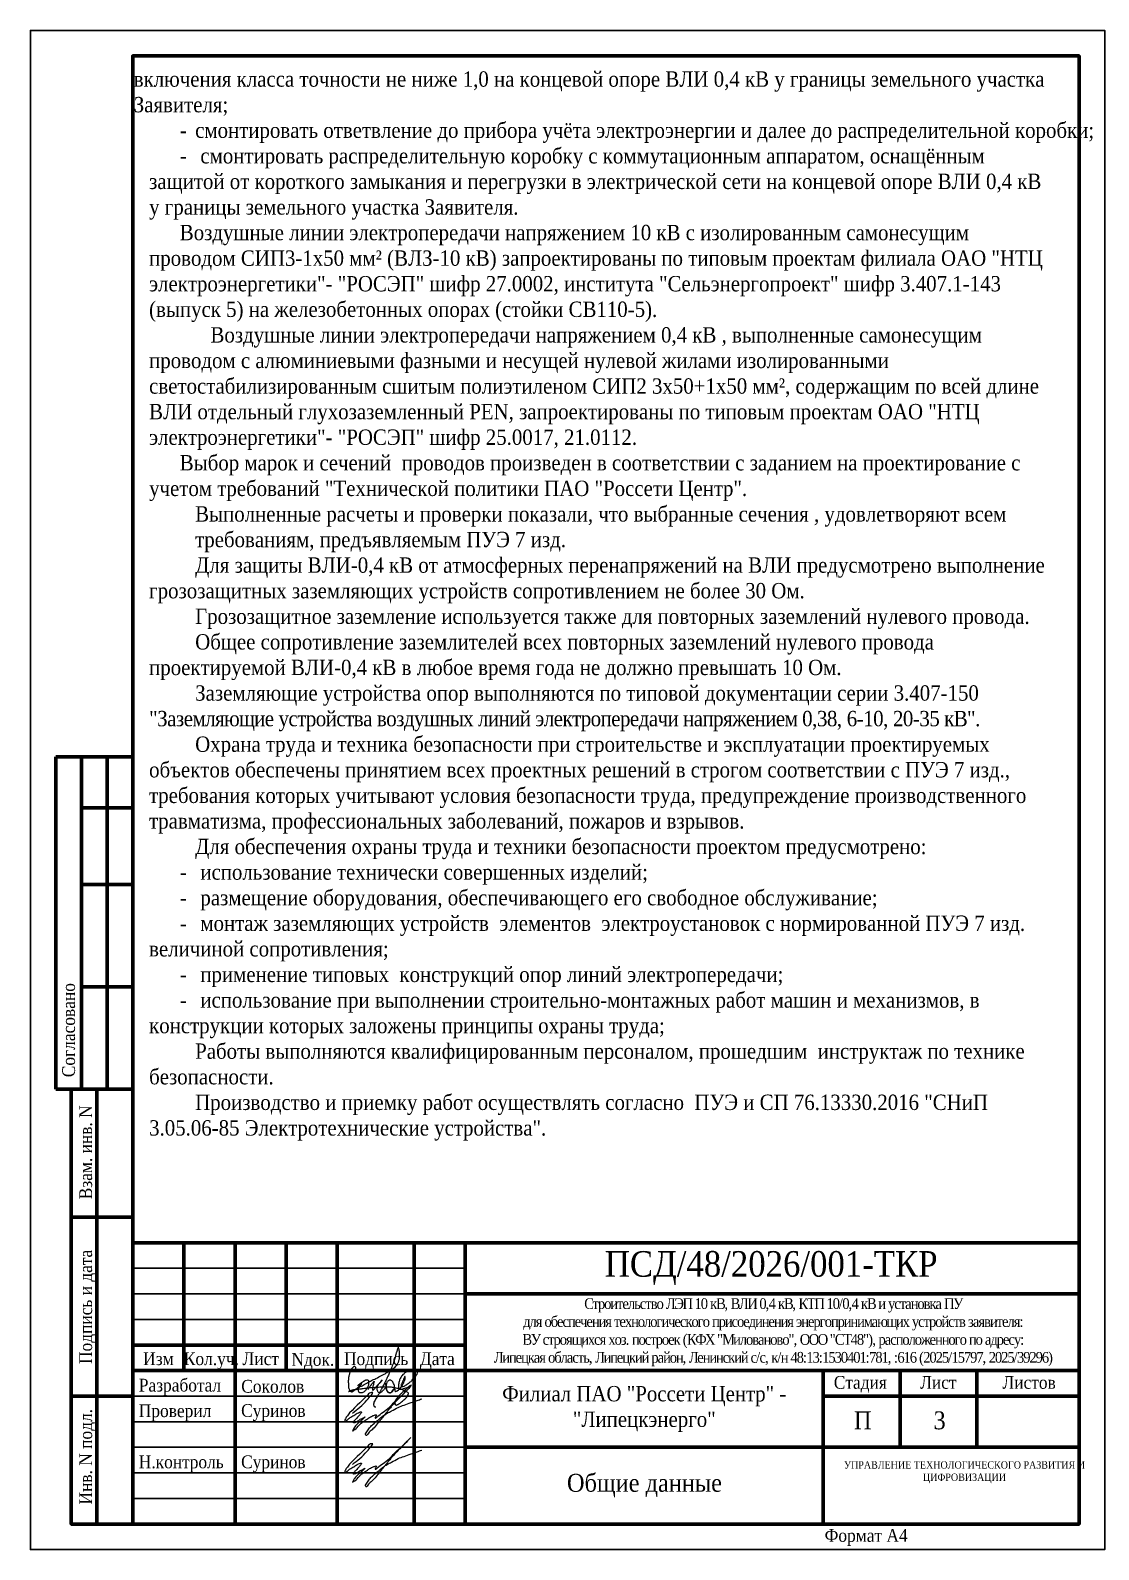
# Model space of a CAD drawing. Header units: millimetres. Extents: x 2157 to 10678, y 3616 to 3913.
# Drawn here: x 6477.9 to 6686.7, y 3616.3 to 3913.3 of the extents above; entities that cross this region are included whole.
import ezdxf

# ---------------------------------------------------------------- set-up
doc = ezdxf.new("R2010")
doc.units = ezdxf.units.MM
doc.layers.add('П', color=7, linetype='Continuous')
doc.layers.add('Чертеж', color=7, linetype='Continuous')
doc.styles.add('Simplex8', font='times.ttf', dxfattribs={"height": 3.5})
doc.styles.add('стиль1', font='times.ttf', dxfattribs={"width": 0.9})
doc.styles.add('стиль2', font='times.ttf', dxfattribs={"width": 0.9, "height": 2.5})

# ---------------------------------------------------------------- blocks, each defined once
blk = doc.blocks.new('Штамп б')
at = {"lineweight": 70}
for points in [[(20, 0), (8, 0), (8, 85), (20, 85)], [(13, 0), (13, 85)], [(8, 60), (20, 60)], [(8, 25), (20, 25)]]:
    blk.add_lwpolyline(points, dxfattribs=at)
at = {"lineweight": 25, "style": 'Simplex8', "width": 0.9}
for s, p in [('Взам. инв. N', (12.06, 63.49)), ('Подпись и дата', (12.06, 31.28)), ('Инв. N подл.', (12.06, 3.82))]:
    blk.add_text(s, height=2.5, rotation=90, dxfattribs=at).set_placement(p)
blk = doc.blocks.new('A$C7F1F469D')
at = {"color": 5, "lineweight": 25}
blk.add_spline([(-0.1, 1.78), (1.34, 2.93), (2.75, 4.33), (3.55, 5.31), (3.81, 5.64), (3.86, 5.8), (3.66, 5.81), (3.25, 5.7), (2.89, 5.36), (-1.09, 1.26), (-1.29, 0.98), (-1.47, 0.67), (-1.59, 0.28), (-1.54, 0.16), (-0.98, 0.55), (-0.42, 1.01), (0.34, 1.44), (1.08, 1.86), (1.69, 1.97), (1.62, 1.83), (1.26, 1.37), (0.56, 0.61), (0.16, 0.22), (0, 0), (0.24, -0.04), (0.82, 0.16), (1.44, 0.58), (2.18, 0.95), (2.33, 1.04), (1.93, 0.58), (1.28, 0.02), (0.64, -0.58), (0.1, -1.31), (-0.06, -1.68), (0.13, -1.59), (0.39, -1.41), (1.23, -0.56), (1.62, -0.16), (2.27, 0.27), (2.82, 0.65), (3.41, 1.04), (3.83, 1.25), (4.1, 1.35), (4.33, 1.44), (4.56, 1.45), (4.6, 1.35), (4.48, 1.19), (4.35, 0.92), (4.39, 0.82), (4.59, 0.91), (5.09, 1.34), (6.19, 2.18), (7.41, 3.21), (8.36, 4.22), (9.62, 5.31), (10.99, 6.68), (11.27, 6.98), (9.83, 5.51), (8.6, 4.26), (7.7, 3.28), (7.2, 2.7), (6.74, 2.12), (6.16, 1.41), (5.49, 0.62), (4.74, -0.34), (3.92, -1.29), (3.19, -1.94), (2.91, -2.31), (2.67, -2.58), (2.52, -2.55), (2.49, -2.26), (2.69, -1.9), (3.27, -1.11), (3.8, -0.52), (4.48, 0.07), (5.33, 0.79), (5.97, 1.29), (6.7, 1.77), (7.56, 2.21), (8.83, 2.91), (10.02, 3.35), (11.36, 3.83), (12.55, 4.24), (13.47, 4.57)], degree=3, dxfattribs=at)
blk = doc.blocks.new('Штамп фамилии')
at = {"color": 5}
for points in [[(43.73, -2.14), (43.83, -1.98), (43.93, -1.82), (44.04, -1.65), (44.11, -1.55), (44.23, -1.38), (44.32, -1.29), (44.41, -1.19), (44.52, -1.03), (44.65, -0.88), (44.74, -0.73), (44.83, -0.66), (44.93, -0.57), (44.93, -0.53), (44.92, -0.75), (44.86, -0.97), (44.83, -1.07), (44.81, -1.22), (44.75, -1.37), (44.72, -1.49), (44.69, -1.6), (44.66, -1.72), (44.63, -1.84), (44.61, -1.96), (44.61, -2.1), (44.64, -2.21), (44.67, -2.3), (44.77, -2.23), (44.87, -2.13), (44.95, -2.04), (45.04, -1.97), (45.13, -1.84), (45.25, -1.75), (45.32, -1.64), (45.4, -1.54), (45.51, -1.43), (45.63, -1.29), (45.73, -1.16), (45.83, -1.06), (45.94, -0.96), (46.05, -0.86), (46.13, -0.75), (46.2, -0.67), (46.28, -0.54), (46.36, -0.41), (46.45, -0.32), (46.54, -0.26), (46.33, -0.52), (46.17, -0.74), (46, -0.92), (45.89, -1.03), (45.74, -1.16), (45.61, -1.34), (45.55, -1.5), (45.52, -1.66), (45.51, -1.81), (45.5, -1.93), (45.5, -2.12), (45.55, -2.29), (45.59, -2.43), (45.65, -2.53), (45.74, -2.63), (45.87, -2.7), (46.05, -2.74), (46.16, -2.73), (46.26, -2.7), (46.4, -2.59), (46.51, -2.5), (46.61, -2.41), (46.74, -2.28), (46.84, -2.17), (46.91, -2.07), (47.05, -1.95), (47.16, -1.81), (47.24, -1.61), (47.28, -1.44), (47.26, -1.27), (47.26, -1.17), (47.25, -0.99), (47.25, -0.89), (47.28, -1.05), (47.28, -1.25), (47.27, -1.42), (47.27, -1.63), (47.28, -1.76), (47.3, -1.91), (47.32, -2.03), (47.34, -2.14), (47.38, -2.26), (47.43, -2.39), (47.49, -2.46), (47.55, -2.56), (47.63, -2.62), (47.79, -2.73), (47.93, -2.77), (48.05, -2.78), (48.16, -2.76), (48.29, -2.72), (48.43, -2.59), (48.56, -2.49), (48.67, -2.32), (48.74, -2.18), (48.82, -2.05), (48.89, -1.91), (48.93, -1.71), (48.93, -1.5), (48.92, -1.36), (48.89, -1.23), (48.84, -1.12), (48.77, -0.98), (48.7, -0.83), (48.62, -0.66), (48.52, -0.54), (48.43, -0.46), (48.31, -0.37), (48.2, -0.33), (48.1, -0.3), (48.01, -0.29), (47.91, -0.3), (47.82, -0.34), (47.69, -0.44), (47.61, -0.52), (47.55, -0.62), (47.5, -0.7), (47.43, -0.84), (47.4, -0.92), (47.38, -1.05), (47.32, -1.19), (47.28, -1.36), (47.3, -1.71), (47.35, -2.01), (47.38, -2.24), (47.56, -2.51), (47.76, -2.64), (47.95, -2.71), (48.21, -2.71), (48.39, -2.59), (48.56, -2.41), (48.76, -2.15), (48.94, -2.02), (49, -1.97), (48.99, -2.14), (48.99, -2.3), (49.03, -2.41), (49.1, -2.51), (49.19, -2.51), (49.33, -2.47), (49.46, -2.38), (49.69, -2.22), (49.82, -2.09), (50.06, -1.91), (50.18, -1.73), (50.36, -1.48), (50.47, -1.3), (50.56, -1.12), (50.59, -1.06), (50.65, -0.98), (50.74, -0.81), (50.79, -0.66), (50.84, -0.53), (50.88, -0.41), (50.96, -0.25), (51, -0.09), (51.03, 0.06), (51.04, 0.16), (51.03, 0.28), (51.03, 0.37), (50.99, 0.41), (50.95, 0.4), (50.92, 0.34), (50.87, 0.24), (50.82, 0.13), (50.78, 0.03), (50.73, -0.06), (50.71, -0.14), (50.67, -0.22), (50.62, -0.34), (50.58, -0.46), (50.55, -0.57), (50.51, -0.66), (50.46, -0.74), (50.42, -0.83), (50.38, -0.95), (50.31, -1.07), (50.27, -1.17), (50.26, -1.28), (50.26, -1.41), (50.29, -1.48), (50.33, -1.51), (50.38, -1.52), (50.51, -1.54), (50.64, -1.52), (50.81, -1.47), (50.95, -1.4), (51.11, -1.3), (51.29, -1.22), (51.39, -1.11), (51.52, -1.04), (51.61, -0.95), (51.72, -0.88), (51.85, -0.74), (52, -0.66), (52.17, -0.54), (52.29, -0.43), (52.42, -0.29), (52.55, -0.12), (52.81, 0.14), (52.96, 0.34), (53.06, 0.44), (53.23, 0.71), (53.35, 0.85), (53.46, 1.1), (53.53, 1.37), (53.56, 1.53), (53.55, 1.64), (53.48, 1.68), (53.37, 1.71), (53.22, 1.74), (53.08, 1.75), (52.93, 1.76), (52.74, 1.75), (52.59, 1.72), (52.41, 1.69), (52.3, 1.66), (52.19, 1.62), (52.05, 1.58), (51.87, 1.53), (51.73, 1.47), (51.6, 1.42), (51.5, 1.37), (51.36, 1.3), (51.24, 1.26), (51.08, 1.18), (50.97, 1.1), (50.83, 0.98), (50.73, 0.9), (50.58, 0.79), (50.41, 0.59), (50.31, 0.47), (50.22, 0.31), (50.15, 0.2), (50.05, 0.03), (50, -0.13), (49.94, -0.25), (49.89, -0.41), (49.85, -0.58), (49.81, -0.74), (49.77, -0.98), (49.75, -1.13), (49.74, -1.3), (49.72, -1.48), (49.7, -1.63), (49.7, -1.76), (49.69, -1.89), (49.73, -1.99), (49.77, -2.03), (49.86, -2.07), (49.94, -2.07), (50.05, -2.08), (50.18, -2.08), (50.31, -2.07), (50.39, -2.04), (50.54, -2.01), (50.72, -1.96), (50.96, -1.88), (51.14, -1.83), (51.26, -1.78), (51.39, -1.74), (51.56, -1.7), (51.72, -1.63), (51.88, -1.57), (52.04, -1.49), (52.13, -1.41), (52.22, -1.28), (52.24, -1.22), (52.18, -1.27), (52.06, -1.35), (51.95, -1.42), (51.83, -1.49), (51.72, -1.55), (51.63, -1.65), (51.53, -1.75), (51.44, -1.86), (51.33, -1.92), (51.23, -2.02), (51.13, -2.11), (51.02, -2.2), (50.92, -2.26), (50.81, -2.34), (50.75, -2.44), (50.66, -2.52), (50.55, -2.61), (50.5, -2.67), (50.4, -2.78), (50.3, -2.89), (50.18, -2.99), (50.11, -3.06), (49.99, -3.17), (49.87, -3.28), (49.76, -3.38), (49.63, -3.54), (49.53, -3.65), (49.49, -3.74), (49.41, -3.86), (49.34, -3.96), (49.27, -4.04), (49.19, -4.15), (49.15, -4.22), (49.09, -4.33), (49.05, -4.44), (49.03, -4.54), (49.03, -4.64), (49.03, -4.72), (49.03, -4.81), (49.04, -4.91), (49.05, -5), (49.08, -5.05), (49.14, -5.12), (49.19, -5.15), (49.32, -5.16), (49.52, -5.09), (49.61, -5.04), (49.79, -4.95), (49.93, -4.85), (50.02, -4.79), (50.17, -4.66), (50.3, -4.55), (50.49, -4.41), (50.64, -4.29), (50.79, -4.13), (50.96, -3.99), (51.12, -3.82), (51.28, -3.66), (51.42, -3.49), (51.51, -3.35), (51.6, -3.2), (51.63, -3.06), (51.66, -2.96), (51.66, -2.87), (51.61, -2.79), (51.55, -2.7), (51.42, -2.62), (51.36, -2.56), (51.06, -2.43), (50.9, -2.37), (50.74, -2.3), (50.52, -2.21), (50.27, -2.09), (50.08, -2.05), (49.88, -1.98), (49.69, -1.95), (49.48, -1.91), (49.23, -1.85), (49.07, -1.8), (48.9, -1.77), (48.69, -1.74), (48.57, -1.72), (48.35, -1.7), (48.23, -1.7), (48.05, -1.68), (47.81, -1.66), (47.6, -1.65), (47.4, -1.65), (47.25, -1.65), (47, -1.63), (46.84, -1.64), (46.62, -1.65), (46.43, -1.66), (46.27, -1.67), (46.1, -1.69), (45.81, -1.71), (45.58, -1.71), (45.37, -1.74), (45.12, -1.76), (44.85, -1.77), (44.66, -1.77), (44.47, -1.79), (44.19, -1.8), (44.03, -1.82), (43.69, -1.85), (43.48, -1.89), (43.28, -1.91), (43.06, -1.95), (42.79, -1.98), (42.58, -2.01), (42.41, -2.04), (42.07, -2.06), (41.79, -2.1), (41.52, -2.14), (41.25, -2.18), (40.95, -2.22), (40.69, -2.26), (40.48, -2.32), (40.25, -2.38), (40.08, -2.45), (39.94, -2.51), (40.01, -2.53), (40.29, -2.48), (40.42, -2.42), (40.63, -2.37), (40.91, -2.32), (41.13, -2.22), (41.37, -2.12), (41.57, -1.98), (41.78, -1.85), (41.96, -1.76), (42.11, -1.68), (42.25, -1.57), (42.49, -1.48), (42.66, -1.38), (42.84, -1.28), (43.03, -1.17), (43.29, -1.03), (43.5, -0.91), (43.63, -0.85), (43.71, -0.79), (43.85, -0.74), (43.99, -0.66), (44.12, -0.57), (44.26, -0.49), (44.44, -0.39), (44.66, -0.27), (44.85, -0.19), (45.07, -0.09), (45.27, 0.01), (45.6, 0.18), (45.89, 0.32), (46.14, 0.46), (46.28, 0.53), (46.41, 0.58), (46.52, 0.65), (46.65, 0.72), (46.8, 0.81), (46.92, 0.88), (47.08, 0.96), (47.28, 1.1), (47.44, 1.22), (47.61, 1.32), (47.82, 1.45), (47.96, 1.51), (48.11, 1.6), (48.27, 1.69), (48.4, 1.8), (48.56, 1.9), (48.67, 1.98), (48.87, 2.12), (48.96, 2.2), (49.05, 2.26), (49.18, 2.41), (49.33, 2.58), (49.44, 2.76), (49.53, 2.91), (49.58, 2.99), (49.65, 3.13), (49.69, 3.19), (49.72, 3.27), (49.77, 3.43), (49.81, 3.54), (49.83, 3.65), (49.87, 3.74), (49.89, 3.84), (49.91, 3.97), (49.91, 4.05), (49.93, 4.19), (49.93, 4.29), (49.93, 4.48), (49.94, 4.62), (49.93, 4.79), (49.94, 4.92), (49.92, 5.17), (49.9, 5.34), (49.85, 5.46), (49.82, 5.64), (49.8, 5.81), (49.75, 6.03), (49.72, 6.14), (49.7, 6.21), (49.66, 6.11), (49.6, 5.96), (49.54, 5.74), (49.49, 5.6), (49.45, 5.5), (49.4, 5.38), (49.36, 5.28), (49.33, 5.13), (49.29, 5.05), (49.24, 4.88), (49.22, 4.8), (49.21, 4.71), (49.14, 4.53), (49.13, 4.39), (49.1, 4.29), (49.08, 4.21), (49.04, 4.11), (48.98, 3.94), (48.93, 3.75), (48.85, 3.52), (48.8, 3.33), (48.75, 3.18), (48.71, 3.05), (48.67, 2.91), (48.61, 2.76), (48.51, 2.51), (48.43, 2.27), (48.3, 2), (48.19, 1.73), (48.04, 1.41), (47.91, 1.07), (47.75, 0.67), (47.66, 0.47), (47.53, 0.23), (47.46, 0.05), (47.33, -0.21), (47.23, -0.42), (47.12, -0.63), (46.99, -0.88), (46.89, -1.07), (46.77, -1.3), (46.67, -1.5), (46.57, -1.65), (46.47, -1.88), (46.38, -2.04), (46.33, -2.15), (46.23, -2.39), (46.13, -2.57), (46.02, -2.74), (45.92, -2.88), (45.86, -3.02), (45.76, -3.15), (45.6, -3.42), (45.47, -3.62), (45.35, -3.84), (45.24, -4.02), (45.15, -4.2), (45.03, -4.41), (44.92, -4.61), (44.89, -4.74), (44.89, -4.8), (44.88, -4.88), (44.86, -4.94), (44.86, -5.01), (44.85, -5.09), (44.85, -5.14), (44.87, -5.24), (44.88, -5.29), (44.9, -5.35), (44.92, -5.38), (44.94, -5.41), (44.97, -5.44), (45.04, -5.47), (45.11, -5.49), (45.2, -5.49), (45.28, -5.49)], [(40.77, 1.76), (40.77, 1.49), (40.98, 1.54), (41.14, 1.65), (41.28, 1.84), (41.37, 1.98), (41.37, 2.16), (41.29, 2.26), (41.2, 2.35), (41.07, 2.38), (40.96, 2.38), (40.9, 2.32), (40.79, 2.19), (40.73, 2.13), (40.66, 2.05), (40.62, 1.93), (40.51, 1.89), (40.45, 1.78), (40.45, 1.69), (40.4, 1.64), (40.35, 1.55), (40.31, 1.46), (40.27, 1.35), (40.24, 1.25), (40.21, 1.16), (40.17, 1.04), (40.14, 0.95), (40.12, 0.86), (40.09, 0.75), (40.06, 0.65), (40.02, 0.57), (40.01, 0.47), (39.99, 0.39), (39.97, 0.24), (39.95, 0.12), (39.93, -0.06), (39.93, -0.18), (39.92, -0.3), (39.91, -0.4), (39.91, -0.51), (39.91, -0.63), (39.91, -0.74), (39.92, -0.85), (39.92, -0.95), (39.93, -1.03), (39.93, -1.13), (39.93, -1.22), (39.94, -1.38), (39.94, -1.52), (39.96, -1.64), (39.97, -1.75), (40.04, -1.95), (40.08, -2.05), (40.12, -2.17), (40.16, -2.26), (40.23, -2.39), (40.31, -2.48), (40.41, -2.55), (40.52, -2.6), (40.59, -2.61), (40.69, -2.57), (40.79, -2.5), (40.88, -2.43), (40.96, -2.37), (41.08, -2.27), (41.22, -2.14), (41.34, -2.09), (41.46, -2), (41.55, -1.93), (41.66, -1.84), (41.74, -1.76), (41.81, -1.7), (41.89, -1.64), (41.99, -1.55), (42.03, -1.45), (41.93, -1.63), (41.9, -1.74), (41.88, -1.84), (41.86, -1.94), (41.83, -2.04), (41.83, -2.17), (41.83, -2.27), (41.85, -2.37), (41.88, -2.46), (41.92, -2.54), (41.99, -2.64), (42.08, -2.71), (42.19, -2.74), (42.29, -2.74), (42.42, -2.74), (42.55, -2.72), (42.7, -2.69), (42.81, -2.65), (42.91, -2.61), (43.07, -2.5), (43.17, -2.4), (43.27, -2.29), (43.37, -2.17), (43.47, -2.07), (43.55, -1.94), (43.61, -1.82), (43.7, -1.66), (43.76, -1.52), (43.83, -1.36), (43.89, -1.19), (43.91, -1.04), (43.93, -0.85), (43.93, -0.69), (43.93, -0.56), (43.9, -0.44), (43.83, -0.37), (43.73, -0.31), (43.6, -0.3), (43.42, -0.3), (43.28, -0.33), (43.17, -0.37), (43, -0.47), (42.88, -0.54), (42.8, -0.59), (42.66, -0.67), (42.56, -0.74), (42.42, -0.84), (42.28, -0.96), (42.18, -1.08), (42.12, -1.19), (42.08, -1.32), (42.02, -1.48)], [(42.05, -1.5), (42.12, -1.46), (42.2, -1.41), (42.26, -1.36), (42.36, -1.28), (42.43, -1.16), (42.49, -1.06), (42.51, -0.95), (42.54, -0.85), (42.52, -0.78), (42.4, -0.86), (42.29, -0.96), (42.18, -1.05), (42.09, -1.11), (42, -1.18), (41.92, -1.24), (41.85, -1.3), (41.79, -1.35), (41.75, -1.41)]]:
    blk.add_lwpolyline(points, dxfattribs=at)
at = {"layer": 'Чертеж', "color": 67, "lineweight": -2, "true_color": 0x727430}
for p in [(40.81, -8.53), (40.81, -18.55)]:
    blk.add_blockref('A$C7F1F469D', p, dxfattribs=at)
at = {"color": 7, "char_height": 2.5, "attachment_point": 4, "style": 'стиль1'}
for s, insert, width in [(' Разработал', (-1.9, -1.68), 17), ('Соколов', (18.98, -1.52), 20), (' Проверил', (-1.9, -6.68), 17), (' Суринов', (18.1, -6.65), 20), (' Н.контроль', (-1.9, -16.68), 17), (' Суринов', (18.1, -16.68), 20)]:
    blk.add_mtext(s, dxfattribs=dict(at, insert=insert, width=width))
blk = doc.blocks.new('A$C31D65421')
blk.add_blockref('Штамп фамилии', (2.24, 18.43))
blk = doc.blocks.new('A$C5B0935FB')
at = {"lineweight": 70}
for p, q in [((20, 65), (5, 65)), ((5, 0), (5, 65)), ((10, 55), (10, 65)), ((15, 0), (15, 65)), ((20, 0), (20, 65)), ((10, 40), (10, 55)), ((10, 55), (20, 55)), ((10, 20), (10, 40)), ((10, 40), (20, 40)), ((10, 0), (10, 20)), ((10, 20), (20, 20)), ((10, 0), (5, 0)), ((15, 0), (10, 0)), ((20, 0), (15, 0)), ((15, 0), (15, 0))]:
    blk.add_line(p, q, dxfattribs=at)
at = {"lineweight": 25, "style": 'стиль1', "width": 0.9}
blk.add_text('Согласовано', height=2.5, rotation=90, dxfattribs=at).set_placement((8.72, 2.35))

msp = doc.modelspace()

# ---------------------------------------------------------------- linework, layer by layer
at = {"layer": 'П', "linetype": 'Continuous', "lineweight": 30}
for points in [[(6477.884, 3913.313), (6687.884, 3913.313), (6687.884, 3616.313), (6477.884, 3616.313)], [(6477.884, 3616.313), (6687.884, 3616.313), (6687.884, 3913.313), (6477.884, 3913.313)]]:
    msp.add_lwpolyline(points, close=True, dxfattribs=at)
at = {"layer": 'Чертеж', "lineweight": 70}
for p, q in [((6682.884, 3676.313), (6497.884, 3676.313)), ((6497.884, 3676.313), (6497.884, 3621.313))]:
    msp.add_line(p, q, dxfattribs=at)
at = {"layer": 'Чертеж', "linetype": 'Continuous', "lineweight": 70}
msp.add_lwpolyline([(6497.884, 3621.313), (6682.884, 3621.313), (6682.884, 3908.313), (6497.884, 3908.313)], close=True, dxfattribs=at)
at = {"layer": 'Чертеж', "lineweight": 70}
for points in [[(6507.884, 3676.313), (6507.884, 3651.313)], [(6517.884, 3676.313), (6517.884, 3621.313)], [(6527.884, 3676.313), (6527.884, 3651.313)], [(6537.884, 3676.313), (6537.884, 3621.313)], [(6552.884, 3676.313), (6552.884, 3621.313)], [(6562.884, 3676.313), (6562.884, 3621.313)], [(6562.884, 3666.313), (6682.884, 3666.313)], [(6497.884, 3656.313), (6562.884, 3656.313)], [(6497.884, 3651.313), (6682.884, 3651.313)], [(6632.884, 3651.313), (6632.884, 3621.313)], [(6647.884, 3651.313), (6647.884, 3636.313)], [(6662.884, 3651.313), (6662.884, 3636.313)], [(6632.884, 3646.313), (6682.884, 3646.313)], [(6562.884, 3636.313), (6682.884, 3636.313)]]:
    msp.add_lwpolyline(points, dxfattribs=at)
at = {"layer": 'Чертеж', "lineweight": 30}
for points in [[(6497.884, 3671.313), (6562.884, 3671.313)], [(6497.884, 3666.313), (6562.884, 3666.313)], [(6497.884, 3661.313), (6562.884, 3661.313)], [(6497.884, 3646.313), (6562.884, 3646.313)], [(6497.884, 3641.313), (6562.884, 3641.313)], [(6497.884, 3636.313), (6562.884, 3636.313)], [(6497.884, 3631.313), (6562.884, 3631.313)], [(6497.884, 3626.313), (6562.884, 3626.313)]]:
    msp.add_lwpolyline(points, dxfattribs=at)

# ---------------------------------------------------------------- block references
msp.add_blockref('A$C5B0935FB', (6477.884, 3706.313))
at = {"layer": 'Чертеж', "lineweight": 25}
msp.add_blockref('Штамп б', (6477.884, 3621.313), dxfattribs=at)
at = {"layer": 'Чертеж', "linetype": 'Continuous', "lineweight": 0}
msp.add_blockref('A$C31D65421', (6497.884, 3631.313), dxfattribs=at)

# ---------------------------------------------------------------- texts
note = msp.add_mtext_dynamic_manual_height_columns('         \\P\\P\\P\\P\\P\\P\\P\\P\\P\\P\\P\\P\\P\\P\\P\\P\\P\\P\\P\\pi90;\\P\\P\\P\\P\\P\\P\\pi71.526;{\\LОБЩИЕ УКАЗАНИЯ\\P\\pi0;\\A1;\\l\\C0;^IПроект "\\A0;Строительство ЛЭП 10 кВ, ВЛИ 0,4 кВ, КТП 10/0,4 кВ и установка ПУ  для обеспечения технологического присоединения энергопринимающих устройств заявителя: ВУ строящихся хоз. построек (КФХ "Милованово", ООО "СТ48"), расположенного по адресу:Липецкая область, Липецкий район, Ленинский с/с, к/н 48:13:1530401:781, :616 (2025/15797, 2025/39296)" вып\\A1;олнен на основании технического условия №2025/15797, 2025/39296 от 14.02.2025, 01.04.2025 г. на в\\C256;ыполнение работ  по проектированию и строительству ЛЭП 0.4 кВ, выданного филиалом ПАО "Россети Центр"- "Липецкэнерго", материалов изысканий трасс и обследования потребителя.\\P\\pi9,l3,t30,57;}Технические решения, принятые в комплекте рабочих чертежей, соответствуют требованиям экологических, санитарно-гигиенических, противопожарных и других норм, действующих на территории Российской Федерации и обеспечивают безопасную для жизни и здоровья людей эксплуатацию объекта  при соблюдении предусмотренных рабочими чертежами мероприятий.\\P\\ptz;{\\A1;Проектом технологического присоединения предусматривается:\\P\\pi6;}-^IСтроительство ВЛЗ-10 кВ от существующей опоры №13-14 ВЛ-10 кВ № 04 ПС Романово;\\P-^Iустановка трансформаторной подстанции 10/0,4 кВ киоскового типа, с трансформатором мощностью 400 кВА;\\P-^Iстроительство ВЛИ-0,4 кВ от проектируемой КТП {\\A1;к границе земельного участка Заявителя, монтаж ответвления до ПУ Заявителя;\\P}-^Iустановить прибор учёта электроэнергии прямого включения класса точности не ниже 1,0 на концевой опоре ВЛИ 0,4 кВ {\\A1;у границы земельного участка Заявителя;\\P}', width=180, gutter_width=30, heights=[228.987, 0], dxfattribs=dict(insert=(6288.093, 3905.301), char_height=3, attachment_point=1, style='стиль1'))
for column, words in zip(note.columns.linked_columns, ['\\pi6,l3;-^Iсмонтировать ответвление до прибора учёта электроэнергии и далее до распределительной коробки{\\A1;;}\\P-^I смонтировать распределительную коробку с коммутационным аппаратом, оснащённым защитой от короткого замыкания и перегрузки в электрической сети на концевой опоре ВЛИ 0,4 кВ  {\\A1;у границы земельного участка Заявителя.\\P\\pi9,l0;Воздушные линии электропередачи напряжением 10 кВ с изолированным самонесущим проводом СИП3-1х50 мм² (ВЛЗ-10 кВ) запроектированы по типовым проектам филиала ОАО "НТЦ электроэнергетики"- "РОСЭП" шифр 2}7.0002, института "Сельэнергопроект" ши{\\A1;фр 3.407.1-143 (}в{\\A1;ыпуск 5) на железобетонных опорах (стойки СВ110-5).         \\P\\pi12,t12;Воздушные линии электропередачи напряжением 0,4 кВ , выполненные самонесущим проводом с алюминиевыми фазными и несущей нулевой жилами изолированными светостабилизированным сшитым полиэтиленом СИП2 3х50+1х50 мм², содержащим по всей длине ВЛИ отдельный глухозаземленный PEN, запроектированы по типовым проектам ОАО "НТЦ электроэнергетики"- "РОСЭП" шифр 25.0017, 21.0112.\\P\\pi9,l3,tz;}Выбор марок и сечений  проводов произведен в соответствии с заданием на проектирование с \\P\\pi0;учетом требований "Технической политики ПАО "Россети Центр".\\P\\pi9;{\\A1;Выполненные расчеты и проверки показали, что выбранные сечения , удовлетворяют всем  \\P\\pi0;требованиям, предъявляемым ПУЭ 7 изд.}\\P\\pi9;{\\A1;Для защиты ВЛИ-0,4 кВ от атмосферных перенапряжений на ВЛИ предусмотрено выполнение грозозащитных заземляющих устройств сопротивлением не более 30 Ом.\\P\\pi12,l0;}Грозозащитное заземление используется также для повторных заземлений нулевого провода. \\P\\pi9,l3,t12;Общее сопротивление заземлителей всех повторных заземлений нулевого провода проектируемой ВЛИ-0,4 кВ в любое время года не должно превышать 10 Ом.{\\A1;\\P\\ptz;Заземляющие устройства опор выполняются по типовой документации серии 3.407-150 \\T0.95;"Заземляющие устройства воздушных линий электропередачи напряжением 0,38, 6-10, 20-35 кВ"\\T1;.\\P\\pt12;}Охрана труда и техника безопасности при строительстве и эксплуатации проектируемых объектов обеспечены принятием всех проектных решений в строгом соответствии с ПУЭ 7 изд., требования которых учитывают условия безопасности труда, предупреждение производственного травматизма, профессиональных заболеваний, пожаров и взрывов.\\P\\pi12,l0,t9,12;Для обеспечения охраны труда и техники безопасности проектом предусмотрено:\\P\\pi6,l3,tz;-^I использование технически совершенных изделий;\\P-^I размещение оборудования, обеспечивающего его свободное обслуживание;\\P-^I монтаж заземляющих устройств  элементов  электроустановок с нормированной ПУЭ 7 изд. величиной сопротивления;\\P-^I применение типовых  конструкций опор линий электропередачи; \\~ \\P-^I использование при выполнении строительно-монтажных работ машин и механизмов, в конструкции которых заложены принципы охраны труда;\\P\\pi9;Работы выполняются квалифицированным персоналом, прошедшим  инструктаж по технике \\P\\pi0;безопасности.\\P\\pi9;Производство и приемку работ осуществлять согласно  ПУЭ и СП 76.13330.2016 "СНиП 3.05.06-85 Электротехнические устройства". \\~\\~\\~\\~\\~\\~\\~\\~\\~\\~\\~ ']):
    column.text = words
at = {"layer": 'Чертеж', "lineweight": 25, "style": 'стиль1', "width": 0.9}
for s, height, p in [('Изм', 2.5, (6499.937, 3652.386)), ('Кол.уч.', 2.5, (6507.884, 3652.386)), ('Лист', 2.5, (6519.356, 3652.386)), ('Nдок.', 2.5, (6528.906, 3652.243)), ('Подпись', 2.5, (6539.181, 3652.386)), ('Дата', 2.5, (6554.023, 3652.386)), ('Стадия', 2.5, (6634.932, 3647.754)), ('Лист', 2.5, (6651.804, 3647.754)), ('Листов', 2.5, (6667.902, 3647.754)), ('П', 3.5, (6638.882, 3639.839)), ('3', 3.5, (6654.43, 3639.839)), ('Формат А4', 2.5, (6633.145, 3617.841))]:
    msp.add_text(s, height=height, dxfattribs=at).set_placement(p)
at = {"layer": 'Чертеж', "lineweight": 25, "attachment_point": 5}
for s, insert, char_height, width, style in [('ПСД/48/2026/001-ТКР', (6622.689, 3671.356), 5, 119.88502, 'стиль2'), ('{\\T0.85;Строительство ЛЭП 10 кВ, ВЛИ 0,4 кВ, КТП 10/0,4 кВ и установка ПУ  \\Pдля обеспечения технологического присоединения энергопринимающих устройств заявителя: \\H1.166x; \\H0.8576x;\\PВУ строящихся хоз. построек (КФХ "Милованово", ООО "СТ48"), расположенного по адресу:\\H1.1107x; \\H0.90034x;\\PЛипецкая область, Липецкий район, Ленинский с/с, к/н 48:13:1530401:781, :616 (2025/15797, 2025/39296)\\H1.1291x; }', (6623.053, 3658.813), 2.1, 119.6632, 'стиль1'), ('Филиал ПАО "Россети Центр" - "Липецкэнерго"', (6597.884, 3643.813), 3, 70, 'стиль2'), ('{\\fTimes New Roman|b0|i0|c204|p16;\\H0.8x;УПРАВЛЕНИЕ ТЕХНОЛОГИЧЕСКОГО РАЗВИТИЯ И ЦИФРОВИЗАЦИИ}', (6660.48, 3631.435), 1.8, 54.19561, 'стиль2'), ('Общие данные', (6597.928, 3628.813), 3.5, 70.08803, 'стиль1')]:
    msp.add_mtext(s, dxfattribs=dict(at, insert=insert, char_height=char_height, width=width, style=style))

doc.saveas('drawing.dxf')
